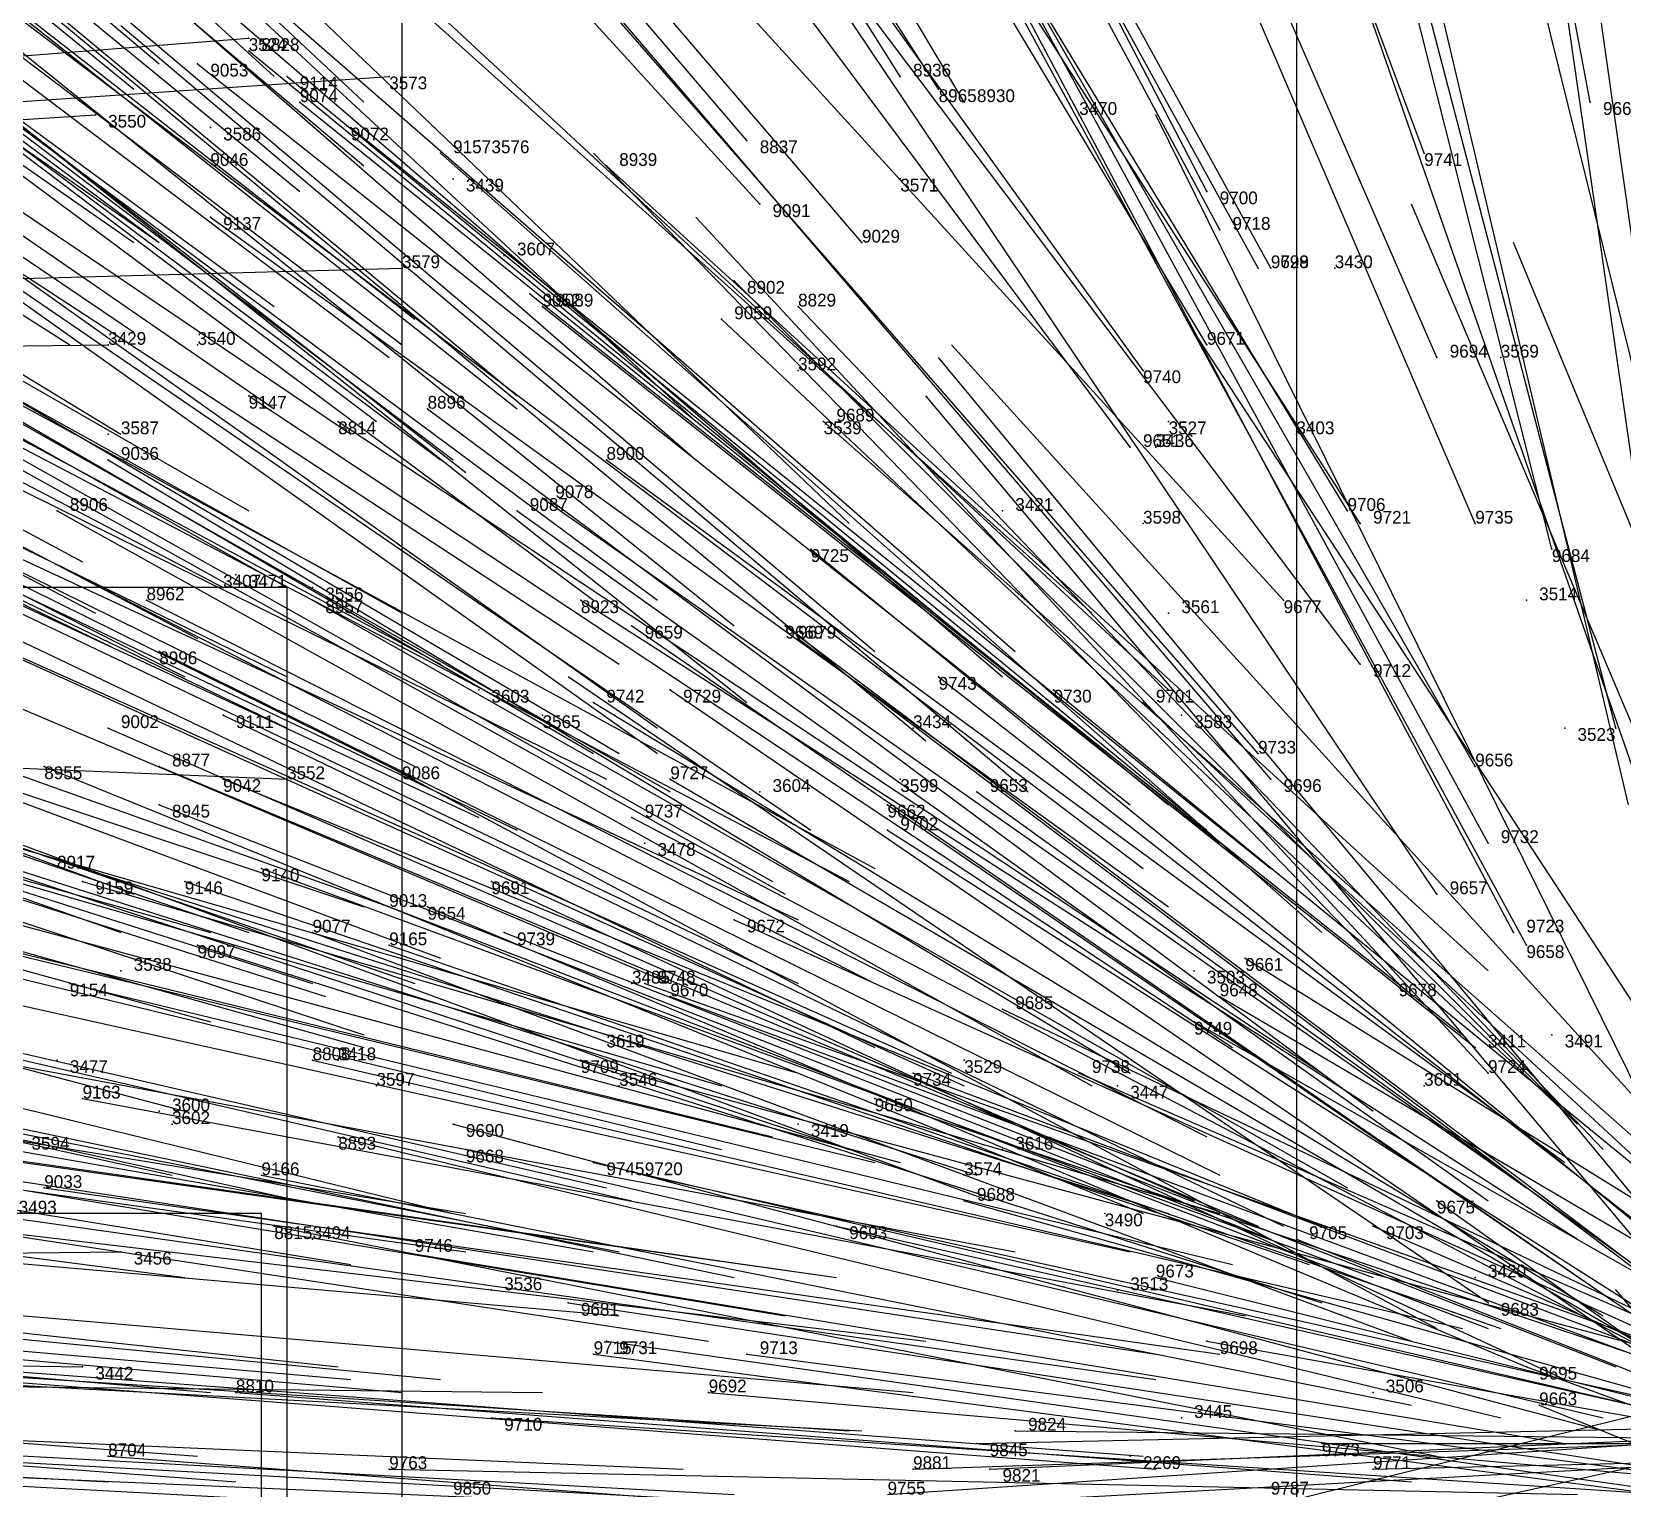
# Model space of a CAD drawing. Extents: x -0.5 to 0.59, y -0.5 to 0.59.
# Drawn here: x -0.144 to -0.0195, y -0.0005 to 0.1135 of the extents above; entities that cross this region are included whole.
import ezdxf

# ---------------------------------------------------------------- set-up
doc = ezdxf.new("R2010")
doc.units = 0
for name, color, linetype in [('Clients', 3, 'CONTINUOUS'), ('Facilities', 3, 'CONTINUOUS'), ('Facilities_lines', 3, 'CONTINUOUS'), ('Min_max_boxes', 1, 'CONTINUOUS'), ('Normals', 1, 'CONTINUOUS'), ('Source_points', 5, 'CONTINUOUS'), ('Text', 3, 'CONTINUOUS')]:
    doc.layers.add(name, color=color, linetype=linetype)

msp = doc.modelspace()

# ---------------------------------------------------------------- linework, layer by layer
at = {"layer": 'Clients', "color": 5}
for p in [(-0.127, 0.113, -1.25), (-0.116, 0.11, -1.25), (-0.139, 0.107, -1.25), (-0.115, 0.095, -1.25), (-0.138, 0.089, -1.25), (-0.124, 0.055, -1.25), (-0.137, 0.018, -1.25), (-0.14, 0.009, -1.25)]:
    msp.add_point(p, dxfattribs=at)
at = {"layer": 'Facilities', "color": 3}
for p in [(-0.131, 0.111, -0.428), (-0.127, 0.112, -0.423), (-0.124, 0.11, -0.413), (-0.076, 0.11, -0.334), (-0.073, 0.109, -0.328), (-0.123, 0.108, -0.41), (-0.071, 0.108, -0.324), (-0.022, 0.108, -0.275), (-0.13, 0.106, -1.25), (-0.119, 0.106, -0.399), (-0.062, 0.107, -1.25), (-0.109, 0.105, -1.25), (-0.088, 0.105, -0.342), (-0.131, 0.104, -0.417), (-0.112, 0.104, -0.382), (-0.035, 0.104, -0.274), (-0.099, 0.103, -0.357), (-0.111, 0.102, -1.25), (-0.076, 0.102, -1.25), (-0.052, 0.101, -0.283), (-0.087, 0.1, -0.331), (-0.13, 0.099, -0.408), (-0.051, 0.098, -0.277), (-0.107, 0.096, -1.25), (-0.079, 0.097, -0.313), (-0.048, 0.095, -0.267), (-0.047, 0.095, -0.266), (-0.042, 0.095, -1.25), (-0.089, 0.094, -0.322), (-0.105, 0.093, -0.35), (-0.104, 0.092, -0.347), (-0.09, 0.091, -0.32), (-0.084, 0.092, -0.313), (-0.131, 0.089, -1.25), (-0.052, 0.089, -0.259), (-0.034, 0.088, -0.236), (-0.029, 0.088, -1.25), (-0.084, 0.087, -1.25), (-0.057, 0.087, -0.26), (-0.127, 0.085, -0.383), (-0.113, 0.084, -0.353), (-0.12, 0.083, -0.365), (-0.082, 0.083, -1.25), (-0.082, 0.083, -0.292), (-0.055, 0.083, -1.25), (-0.138, 0.082, -1.25), (-0.058, 0.081, -0.249), (-0.056, 0.081, -1.25), (-0.045, 0.082, -1.25), (-0.138, 0.08, -0.398), (-0.099, 0.08, -0.318), (-0.142, 0.076, -0.403), (-0.106, 0.076, -0.326), (-0.104, 0.077, -0.323), (-0.068, 0.076, -1.25), (-0.041, 0.076, -0.216), (-0.057, 0.075, -1.25), (-0.04, 0.075, -0.213), (-0.031, 0.075, -0.204), (-0.083, 0.073, -0.276), (-0.025, 0.073, -0.192), (-0.128, 0.071, -1.25), (-0.129, 0.07, -1.25), (-0.122, 0.07, -1.25), (-0.135, 0.069, -0.379), (-0.122, 0.069, -0.35), (-0.101, 0.069, -0.306), (-0.046, 0.069, -0.207), (-0.027, 0.069, -1.25), (-0.055, 0.068, -1.25), (-0.097, 0.067, -0.294), (-0.085, 0.067, -0.271), (-0.084, 0.066, -0.267), (-0.134, 0.065, -0.373), (-0.04, 0.064, -0.188), (-0.073, 0.063, -0.241), (-0.109, 0.062, -1.25), (-0.1, 0.061, -0.293), (-0.094, 0.062, -0.28), (-0.064, 0.062, -0.222), (-0.057, 0.061, -0.208), (-0.129, 0.06, -0.355), (-0.104, 0.06, -1.25), (-0.054, 0.06, -1.25), (-0.138, 0.059, -0.375), (-0.075, 0.059, -1.25), (-0.024, 0.059, -1.25), (-0.02, 0.059, -0.155), (-0.048, 0.057, -0.188), (-0.143, 0.056, -0.385), (-0.134, 0.056, -0.362), (-0.129, 0.055, -0.351), (-0.116, 0.056, -0.321), (-0.094, 0.055, -0.273), (-0.076, 0.055, -1.25), (-0.047, 0.055, -0.18), (-0.031, 0.056, -0.161), (-0.087, 0.054, -1.25), (-0.07, 0.054, -0.222), (-0.134, 0.053, -0.359), (-0.077, 0.053, -0.234), (-0.097, 0.052, -0.276), (-0.096, 0.05, -1.25), (-0.077, 0.051, -0.231), (-0.03, 0.05, -0.145), (-0.143, 0.049, -0.377), (-0.126, 0.048, -0.337), (-0.14, 0.047, -0.369), (-0.132, 0.047, -0.351), (-0.108, 0.047, -0.295), (-0.116, 0.045, -0.312), (-0.113, 0.045, -0.304), (-0.034, 0.046, -0.142), (-0.089, 0.044, -0.247), (-0.122, 0.043, -0.324), (-0.107, 0.043, -0.287), (-0.028, 0.043, -0.128), (-0.131, 0.042, -0.344), (-0.116, 0.042, -0.309), (-0.027, 0.042, -0.125), (-0.137, 0.04, -1.25), (-0.053, 0.04, -1.25), (-0.049, 0.041, -0.159), (-0.141, 0.039, -0.366), (-0.097, 0.039, -1.25), (-0.096, 0.039, -0.259), (-0.037, 0.039, -0.134), (-0.094, 0.038, -0.254), (-0.051, 0.038, -0.16), (-0.068, 0.037, -0.193), (-0.099, 0.035, -1.25), (-0.053, 0.036, -0.161), (-0.025, 0.035, -1.25), (-0.031, 0.034, -1.25), (-0.142, 0.033, -1.25), (-0.122, 0.033, -0.316), (-0.12, 0.033, -1.25), (-0.101, 0.033, -0.266), (-0.071, 0.033, -1.25), (-0.075, 0.032, -0.205), (-0.062, 0.032, -0.174), (-0.03, 0.032, -0.11), (-0.14, 0.03, -0.359), (-0.117, 0.031, -1.25), (-0.098, 0.031, -1.25), (-0.078, 0.03, -0.209), (-0.059, 0.031, -1.25), (-0.035, 0.031, -1.25), (-0.134, 0.029, -1.25), (-0.133, 0.028, -1.25), (-0.111, 0.028, -0.285), (-0.084, 0.028, -1.25), (-0.12, 0.027, -0.308), (-0.11, 0.026, -0.283), (-0.1, 0.025, -0.256), (-0.068, 0.026, -1.25), (-0.126, 0.024, -0.322), (-0.096, 0.024, -0.248), (-0.071, 0.024, -1.25), (-0.143, 0.023, -0.363), (-0.071, 0.022, -0.186), (-0.034, 0.022, -0.101), (-0.125, 0.02, -0.317), (-0.081, 0.02, -0.207), (-0.06, 0.021, -1.25), (-0.039, 0.02, -0.11), (-0.122, 0.019, -1.25), (-0.045, 0.019, -0.122), (-0.115, 0.018, -0.291), (-0.108, 0.015, -1.25), (-0.059, 0.015, -1.25), (-0.056, 0.016, -0.146), (-0.031, 0.016, -1.25), (-0.02, 0.015, -0.063), (-0.102, 0.014, -0.257), (-0.03, 0.014, -0.082), (-0.1, 0.01, -0.252), (-0.099, 0.011, -0.248), (-0.088, 0.01, -0.221), (-0.052, 0.011, -0.132), (-0.027, 0.009, -0.07), (-0.128, 0.007, -0.321), (-0.091, 0.007, -0.229), (-0.039, 0.007, -1.25), (-0.108, 0.005, -0.27), (-0.054, 0.005, -1.25), (-0.026, 0.006, -0.067), (-0.067, 0.004, -0.168), (-0.07, 0.003, -0.174), (-0.043, 0.003, -0.109), (-0.138, 0.002, -0.345), (-0.058, 0.002, -1.25), (-0.116, 0.001, -0.29), (-0.075, 0.001, -0.188), (-0.069, 0.001, -0.172), (-0.039, 0.001, -0.098)]:
    msp.add_point(p, dxfattribs=at)
at = {"layer": 'Facilities_lines', "color": 3}
for p, q in [((-0.483, 0.085, -1.25), (-0.127, 0.113, -1.25)), ((-0.483, 0.085, -1.25), (-0.116, 0.11, -1.25)), ((-0.483, 0.085, -1.25), (-0.139, 0.107, -1.25)), ((-0.483, 0.085, -1.25), (-0.115, 0.095, -1.25)), ((-0.483, 0.085, -1.25), (-0.138, 0.089, -1.25)), ((-0.49, 0.07, -1.25), (-0.124, 0.055, -1.25)), ((-0.493, 0.014, -1.25), (-0.137, 0.018, -1.25)), ((-0.493, 0.014, -1.25), (-0.14, 0.009, -1.25))]:
    msp.add_line(p, q, dxfattribs=at)
at = {"layer": 'Min_max_boxes', "color": 1}
for p, q in [((-0.045, 0.218, -1.25), (-0.045, -0.046, -1.25)), ((-0.045, 0.218, -1.25), (-0.045, -0.046, -1.25)), ((-0.115, -0.038, -1.25), (-0.115, 0.136, -1.25)), ((-0.115, -0.038, -0.978), (-0.115, 0.136, -0.978)), ((-0.124, 0.07, -1.25), (-0.49, 0.07, -1.25)), ((-0.124, 0.07, -1.049), (-0.49, 0.07, -1.049)), ((-0.124, -0.072, -1.25), (-0.124, 0.07, -1.25)), ((-0.124, -0.072, -1.049), (-0.124, 0.07, -1.049)), ((-0.124, 0.07, -1.25), (-0.124, 0.07, -1.049)), ((-0.126, 0.021, -1.25), (-0.493, 0.021, -1.25)), ((-0.126, 0.021, -1.069), (-0.493, 0.021, -1.069)), ((-0.126, -0.026, -1.25), (-0.126, 0.021, -1.25)), ((-0.126, -0.026, -1.069), (-0.126, 0.021, -1.069)), ((-0.126, 0.021, -1.25), (-0.126, 0.021, -1.069))]:
    msp.add_line(p, q, dxfattribs=at)
at = {"layer": 'Normals', "color": 1}
for p, q in [((-0.022, 0.108, -0.275), (-0.039, 0.198, -0.234)), ((-0.035, 0.104, -0.274), (-0.067, 0.19, -0.234)), ((-0.076, 0.11, -0.334), (-0.125, 0.188, -0.295)), ((-0.073, 0.109, -0.328), (-0.123, 0.187, -0.289)), ((-0.071, 0.108, -0.324), (-0.118, 0.187, -0.284)), ((-0.052, 0.101, -0.283), (-0.094, 0.182, -0.243)), ((-0.051, 0.098, -0.277), (-0.095, 0.18, -0.239)), ((-0.048, 0.095, -0.267), (-0.093, 0.177, -0.23)), ((-0.047, 0.095, -0.266), (-0.092, 0.177, -0.23)), ((-0.088, 0.105, -0.342), (-0.148, 0.175, -0.304)), ((-0.194, 0.173, -0.649), (-0.125, 0.11, -0.686)), ((-0.034, 0.088, -0.236), (-0.071, 0.173, -0.199)), ((-0.205, 0.171, -0.666), (-0.134, 0.111, -0.704)), ((-0.185, 0.171, -0.631), (-0.118, 0.108, -0.668)), ((-0.016, 0.078, -0.198), (-0.029, 0.17, -0.163)), ((-0.052, 0.089, -0.259), (-0.1, 0.169, -0.223)), ((-0.208, 0.168, -0.668), (-0.136, 0.109, -0.705)), ((-0.087, 0.1, -0.331), (-0.149, 0.168, -0.293)), ((-0.079, 0.097, -0.313), (-0.139, 0.167, -0.274)), ((-0.025, 0.073, -0.192), (-0.048, 0.164, -0.158)), ((-0.189, 0.163, -0.624), (-0.118, 0.103, -0.661)), ((-0.057, 0.087, -0.26), (-0.111, 0.162, -0.222)), ((-0.205, 0.16, -0.65), (-0.131, 0.104, -0.687)), ((-0.195, 0.16, -0.63), (-0.123, 0.101, -0.667)), ((-0.031, 0.075, -0.204), (-0.067, 0.159, -0.163)), ((-0.058, 0.081, -0.249), (-0.114, 0.156, -0.213)), ((-0.041, 0.076, -0.216), (-0.089, 0.155, -0.178)), ((-0.208, 0.152, -0.645), (-0.134, 0.097, -0.682)), ((-0.04, 0.075, -0.213), (-0.09, 0.153, -0.175)), ((-0.212, 0.15, -0.65), (-0.136, 0.097, -0.687)), ((-0.21, 0.15, -0.645), (-0.134, 0.097, -0.682)), ((-0.2, 0.147, -0.62), (-0.125, 0.092, -0.657)), ((-0.187, 0.148, -0.597), (-0.114, 0.091, -0.635)), ((-0.02, 0.059, -0.155), (-0.043, 0.147, -0.115)), ((-0.16, 0.146, -0.542), (-0.092, 0.083, -0.58)), ((-0.189, 0.145, -0.596), (-0.115, 0.089, -0.634)), ((-0.19, 0.144, -0.595), (-0.116, 0.088, -0.633)), ((-0.177, 0.144, -0.571), (-0.106, 0.085, -0.609)), ((-0.213, 0.142, -0.64), (-0.136, 0.09, -0.677)), ((-0.019, 0.053, -0.141), (-0.04, 0.142, -0.1)), ((-0.178, 0.141, -0.568), (-0.106, 0.084, -0.606)), ((-0.162, 0.141, -0.536), (-0.092, 0.08, -0.574)), ((-0.22, 0.139, -0.65), (-0.141, 0.089, -0.687)), ((-0.191, 0.139, -0.59), (-0.117, 0.083, -0.628)), ((-0.147, 0.139, -0.506), (-0.08, 0.075, -0.543)), ((-0.202, 0.137, -0.61), (-0.125, 0.084, -0.647)), ((-0.046, 0.069, -0.207), (-0.108, 0.137, -0.168)), ((-0.04, 0.064, -0.188), (-0.095, 0.137, -0.147)), ((-0.014, 0.047, -0.122), (-0.027, 0.137, -0.082)), ((-0.187, 0.136, -0.577), (-0.112, 0.08, -0.615)), ((-0.185, 0.136, -0.574), (-0.111, 0.08, -0.612)), ((-0.183, 0.136, -0.57), (-0.11, 0.079, -0.607)), ((-0.031, 0.056, -0.161), (-0.077, 0.136, -0.121)), ((-0.196, 0.134, -0.594), (-0.119, 0.082, -0.631)), ((-0.03, 0.05, -0.145), (-0.074, 0.131, -0.106)), ((-0.216, 0.13, -0.63), (-0.137, 0.082, -0.667)), ((-0.13, 0.13, -0.46), (-0.061, 0.068, -0.496)), ((-0.048, 0.057, -0.188), (-0.109, 0.127, -0.149)), ((-0.137, 0.126, -0.466), (-0.067, 0.065, -0.502)), ((-0.161, 0.125, -0.51), (-0.089, 0.067, -0.547)), ((-0.149, 0.125, -0.486), (-0.078, 0.065, -0.524)), ((-0.123, 0.125, -0.439), (-0.055, 0.062, -0.476)), ((-0.174, 0.124, -0.535), (-0.1, 0.069, -0.574)), ((-0.169, 0.124, -0.525), (-0.095, 0.069, -0.563)), ((-0.139, 0.124, -0.465), (-0.068, 0.063, -0.501)), ((-0.047, 0.055, -0.18), (-0.106, 0.124, -0.14)), ((-0.028, 0.043, -0.128), (-0.071, 0.124, -0.088)), ((-0.207, 0.122, -0.601), (-0.127, 0.076, -0.639)), ((-0.034, 0.046, -0.142), (-0.085, 0.122, -0.103)), ((-0.027, 0.042, -0.125), (-0.071, 0.123, -0.086)), ((-0.005, 0.032, -0.08), (-0.027, 0.121, -0.04)), ((-0.161, 0.119, -0.501), (-0.088, 0.061, -0.537)), ((-0.222, 0.116, -0.625), (-0.14, 0.072, -0.662)), ((-0.145, 0.117, -0.467), (-0.074, 0.058, -0.503)), ((-0.01, 0.031, -0.082), (-0.04, 0.117, -0.039)), ((-0.204, 0.115, -0.586), (-0.124, 0.07, -0.624)), ((-0.176, 0.115, -0.524), (-0.098, 0.064, -0.561)), ((-0.137, 0.114, -0.445), (-0.066, 0.054, -0.482)), ((-0.211, 0.113, -0.6), (-0.129, 0.07, -0.637)), ((-0.196, 0.113, -0.566), (-0.115, 0.068, -0.604)), ((-0.171, 0.113, -0.513), (-0.095, 0.059, -0.55)), ((-0.127, 0.113, -1.25), (-0.127, 0.113, -1.15)), ((-0.221, 0.111, -0.618), (-0.139, 0.068, -0.656)), ((-0.171, 0.111, -0.509), (-0.095, 0.057, -0.546)), ((-0.131, 0.111, -0.428), (-0.058, 0.053, -0.465)), ((-0.127, 0.112, -0.423), (-0.055, 0.053, -0.46)), ((-0.124, 0.11, -0.413), (-0.052, 0.051, -0.45)), ((-0.116, 0.11, -1.25), (-0.116, 0.11, -1.15)), ((-0.213, 0.109, -0.597), (-0.131, 0.066, -0.635)), ((-0.194, 0.108, -0.554), (-0.112, 0.064, -0.591)), ((-0.123, 0.108, -0.41), (-0.051, 0.05, -0.447)), ((-0.139, 0.107, -1.25), (-0.139, 0.107, -1.15)), ((-0.13, 0.106, -1.25), (-0.13, 0.106, -1.15)), ((-0.119, 0.106, -0.399), (-0.047, 0.048, -0.437)), ((-0.062, 0.107, -1.25), (-0.062, 0.107, -1.15)), ((-0.017, 0.028, -0.081), (-0.056, 0.107, -0.035)), ((-0.22, 0.105, -0.61), (-0.137, 0.065, -0.648)), ((-0.215, 0.105, -0.597), (-0.132, 0.063, -0.635)), ((-0.109, 0.105, -1.25), (-0.109, 0.105, -1.15)), ((-0.208, 0.104, -0.581), (-0.124, 0.063, -0.618)), ((-0.181, 0.104, -0.521), (-0.1, 0.057, -0.558)), ((-0.178, 0.104, -0.515), (-0.098, 0.057, -0.552)), ((-0.131, 0.104, -0.417), (-0.057, 0.048, -0.454)), ((-0.112, 0.104, -0.382), (-0.043, 0.043, -0.421)), ((-0.037, 0.039, -0.134), (-0.1, 0.104, -0.093)), ((-0.159, 0.103, -0.473), (-0.083, 0.051, -0.512)), ((-0.099, 0.103, -0.357), (-0.03, 0.04, -0.394)), ((-0.111, 0.102, -1.25), (-0.111, 0.102, -1.15)), ((-0.076, 0.102, -1.25), (-0.076, 0.102, -1.15)), ((-0.175, 0.1, -0.504), (-0.094, 0.054, -0.542)), ((0.003, 0.008, -0.022), (-0.036, 0.1, -0.008)), ((-0.207, 0.099, -0.574), (-0.124, 0.059, -0.612)), ((-0.13, 0.099, -0.408), (-0.055, 0.045, -0.445)), ((-0.03, 0.032, -0.11), (-0.092, 0.099, -0.069)), ((-0.197, 0.097, -0.548), (-0.114, 0.056, -0.586)), ((-0.197, 0.096, -0.548), (-0.114, 0.055, -0.586)), ((-0.182, 0.096, -0.514), (-0.099, 0.055, -0.552)), ((-0.107, 0.096, -1.25), (-0.107, 0.096, -1.15)), ((0.01, 0.005, -0.029), (-0.028, 0.097, -0.015)), ((-0.115, 0.095, -1.25), (-0.115, 0.095, -1.15)), ((-0.042, 0.095, -1.25), (-0.042, 0.095, -1.15)), ((-0.089, 0.094, -0.322), (-0.023, 0.028, -0.361)), ((-0.105, 0.093, -0.35), (-0.032, 0.035, -0.387)), ((-0.193, 0.091, -0.533), (-0.109, 0.052, -0.57)), ((-0.19, 0.091, -0.526), (-0.106, 0.051, -0.563)), ((-0.166, 0.092, -0.475), (-0.086, 0.047, -0.514)), ((-0.166, 0.091, -0.473), (-0.085, 0.046, -0.511)), ((-0.159, 0.092, -0.46), (-0.078, 0.048, -0.498)), ((-0.104, 0.092, -0.347), (-0.031, 0.034, -0.383)), ((-0.09, 0.091, -0.32), (-0.023, 0.028, -0.358)), ((-0.084, 0.092, -0.313), (-0.021, 0.026, -0.352)), ((-0.162, 0.09, -0.462), (-0.08, 0.047, -0.501)), ((-0.002, 0.012, -0.03), (-0.053, 0.09, 0.005)), ((-0.138, 0.089, -1.25), (-0.138, 0.089, -1.15)), ((-0.131, 0.089, -1.25), (-0.131, 0.089, -1.15)), ((-0.013, 0.024, -0.068), (-0.072, 0.089, -0.021)), ((-0.015, 0.018, -0.059), (-0.073, 0.088, -0.016)), ((-0.029, 0.088, -1.25), (-0.029, 0.088, -1.15)), ((-0.084, 0.087, -1.25), (-0.084, 0.087, -1.15)), ((-0.127, 0.085, -0.383), (-0.05, 0.034, -0.42)), ((-0.016, 0.016, -0.056), (-0.074, 0.085, -0.013)), ((-0.113, 0.084, -0.353), (-0.039, 0.029, -0.391)), ((-0.168, 0.083, -0.469), (-0.084, 0.044, -0.507)), ((-0.12, 0.083, -0.365), (-0.043, 0.032, -0.403)), ((-0.082, 0.083, -1.25), (-0.082, 0.083, -1.15)), ((-0.082, 0.083, -0.292), (-0.013, 0.022, -0.331)), ((-0.055, 0.083, -1.25), (-0.055, 0.083, -1.15)), ((-0.16, 0.081, -0.448), (-0.078, 0.039, -0.486)), ((-0.138, 0.082, -1.25), (-0.138, 0.082, -1.15)), ((-0.056, 0.081, -1.25), (-0.056, 0.081, -1.15)), ((-0.045, 0.082, -1.25), (-0.045, 0.082, -1.15)), ((-0.138, 0.08, -0.398), (-0.058, 0.032, -0.434)), ((-0.099, 0.08, -0.318), (-0.024, 0.025, -0.354)), ((-0.168, 0.079, -0.463), (-0.084, 0.039, -0.501)), ((-0.223, 0.078, -0.591), (-0.136, 0.046, -0.627)), ((-0.203, 0.076, -0.541), (-0.116, 0.045, -0.58)), ((-0.142, 0.076, -0.403), (-0.061, 0.031, -0.44)), ((-0.106, 0.076, -0.326), (-0.03, 0.022, -0.361)), ((-0.104, 0.077, -0.323), (-0.027, 0.023, -0.358)), ((-0.068, 0.076, -1.25), (-0.068, 0.076, -1.15)), ((-0.179, 0.075, -0.486), (-0.094, 0.039, -0.523)), ((-0.057, 0.075, -1.25), (-0.057, 0.075, -1.15)), ((-0.225, 0.074, -0.592), (-0.137, 0.043, -0.628)), ((-0.205, 0.074, -0.546), (-0.118, 0.045, -0.585)), ((-0.162, 0.074, -0.444), (-0.078, 0.034, -0.482)), ((-0.215, 0.073, -0.567), (-0.127, 0.043, -0.604)), ((-0.198, 0.073, -0.528), (-0.112, 0.041, -0.566)), ((-0.083, 0.073, -0.276), (-0.012, 0.015, -0.315)), ((-0.128, 0.071, -1.25), (-0.128, 0.071, -1.15)), ((-0.157, 0.07, -0.429), (-0.072, 0.032, -0.467)), ((-0.129, 0.07, -1.25), (-0.129, 0.07, -1.15)), ((-0.122, 0.07, -1.25), (-0.122, 0.07, -1.15)), ((-0.201, 0.069, -0.531), (-0.114, 0.039, -0.569)), ((-0.155, 0.069, -0.425), (-0.071, 0.031, -0.462)), ((-0.135, 0.069, -0.379), (-0.052, 0.027, -0.415)), ((-0.122, 0.069, -0.35), (-0.041, 0.023, -0.387)), ((-0.101, 0.069, -0.306), (-0.023, 0.019, -0.343)), ((-0.027, 0.069, -1.25), (-0.027, 0.069, -1.15)), ((-0.219, 0.068, -0.574), (-0.13, 0.043, -0.611)), ((-0.055, 0.068, -1.25), (-0.055, 0.068, -1.15)), ((-0.21, 0.067, -0.55), (-0.122, 0.039, -0.589)), ((-0.209, 0.066, -0.549), (-0.121, 0.038, -0.587)), ((-0.097, 0.067, -0.294), (-0.02, 0.014, -0.331)), ((-0.085, 0.067, -0.271), (-0.012, 0.012, -0.311)), ((-0.084, 0.066, -0.267), (-0.011, 0.011, -0.308)), ((-0.134, 0.065, -0.373), (-0.051, 0.024, -0.409)), ((-0.206, 0.064, -0.539), (-0.118, 0.035, -0.577)), ((-0.03, 0.014, -0.082), (-0.102, 0.063, -0.033)), ((-0.073, 0.063, -0.241), (0, 0.006, -0.278)), ((-0.22, 0.061, -0.57), (-0.13, 0.036, -0.606)), ((-0.109, 0.062, -1.25), (-0.109, 0.062, -1.15)), ((-0.1, 0.061, -0.293), (-0.021, 0.013, -0.332)), ((-0.094, 0.062, -0.28), (-0.018, 0.01, -0.321)), ((-0.064, 0.062, -0.222), (0.008, 0.003, -0.259)), ((-0.057, 0.061, -0.208), (0.01, -0.001, -0.249)), ((-0.129, 0.06, -0.355), (-0.046, 0.02, -0.393)), ((-0.104, 0.06, -1.25), (-0.104, 0.06, -1.15)), ((-0.054, 0.06, -1.25), (-0.054, 0.06, -1.15)), ((-0.207, 0.059, -0.539), (-0.118, 0.034, -0.576)), ((-0.138, 0.059, -0.375), (-0.053, 0.022, -0.412)), ((-0.075, 0.059, -1.25), (-0.075, 0.059, -1.15)), ((-0.024, 0.059, -1.25), (-0.024, 0.059, -1.15)), ((-0.174, 0.058, -0.458), (-0.084, 0.032, -0.495)), ((-0.18, 0.057, -0.472), (-0.09, 0.031, -0.508)), ((-0.168, 0.055, -0.441), (-0.08, 0.026, -0.478)), ((-0.143, 0.056, -0.385), (-0.057, 0.021, -0.422)), ((-0.134, 0.056, -0.362), (-0.048, 0.02, -0.399)), ((-0.129, 0.055, -0.351), (-0.043, 0.02, -0.388)), ((-0.124, 0.055, -1.25), (-0.124, 0.055, -1.15)), ((-0.116, 0.056, -0.321), (-0.034, 0.012, -0.359)), ((-0.094, 0.055, -0.273), (-0.015, 0.009, -0.312)), ((-0.076, 0.055, -1.25), (-0.076, 0.055, -1.15)), ((-0.156, 0.054, -0.413), (-0.069, 0.022, -0.45)), ((-0.087, 0.054, -1.25), (-0.087, 0.054, -1.15)), ((-0.07, 0.054, -0.222), (0.005, 0, -0.259)), ((-0.222, 0.053, -0.571), (-0.132, 0.029, -0.608)), ((-0.134, 0.053, -0.359), (-0.047, 0.019, -0.396)), ((-0.077, 0.053, -0.234), (-0.001, 0.001, -0.273)), ((-0.158, 0.052, -0.417), (-0.07, 0.024, -0.454)), ((-0.097, 0.052, -0.276), (-0.015, 0.009, -0.314)), ((-0.096, 0.05, -1.25), (-0.096, 0.05, -1.15)), ((-0.077, 0.051, -0.231), (0, 0.002, -0.271)), ((-0.176, 0.049, -0.456), (-0.086, 0.027, -0.494)), ((-0.165, 0.049, -0.431), (-0.076, 0.025, -0.468)), ((-0.143, 0.049, -0.377), (-0.055, 0.021, -0.415)), ((-0.18, 0.048, -0.466), (-0.09, 0.026, -0.502)), ((-0.126, 0.048, -0.337), (-0.039, 0.016, -0.375)), ((-0.169, 0.047, -0.438), (-0.078, 0.025, -0.474)), ((-0.14, 0.047, -0.369), (-0.051, 0.021, -0.407)), ((-0.132, 0.047, -0.351), (-0.044, 0.017, -0.388)), ((-0.108, 0.047, -0.295), (-0.024, 0.008, -0.332)), ((-0.116, 0.045, -0.312), (-0.03, 0.012, -0.35)), ((-0.113, 0.045, -0.304), (-0.027, 0.009, -0.341)), ((-0.224, 0.044, -0.571), (-0.133, 0.024, -0.608)), ((-0.19, 0.044, -0.487), (-0.099, 0.023, -0.524)), ((-0.089, 0.044, -0.247), (-0.005, 0.006, -0.288)), ((-0.201, 0.043, -0.515), (-0.111, 0.021, -0.552)), ((-0.188, 0.043, -0.481), (-0.097, 0.022, -0.518)), ((-0.122, 0.043, -0.324), (-0.036, 0.011, -0.362)), ((-0.107, 0.043, -0.287), (-0.02, 0.009, -0.324)), ((-0.214, 0.042, -0.546), (-0.123, 0.022, -0.583)), ((-0.131, 0.042, -0.344), (-0.043, 0.014, -0.382)), ((-0.116, 0.042, -0.309), (-0.029, 0.012, -0.347)), ((-0.137, 0.04, -1.25), (-0.137, 0.04, -1.15)), ((-0.053, 0.04, -1.25), (-0.053, 0.04, -1.15)), ((-0.049, 0.041, -0.159), (0.03, -0.008, -0.197)), ((-0.141, 0.039, -0.366), (-0.05, 0.017, -0.402)), ((-0.097, 0.039, -1.25), (-0.097, 0.039, -1.15)), ((-0.096, 0.039, -0.259), (-0.009, 0.008, -0.298)), ((-0.148, 0.038, -0.382), (-0.058, 0.018, -0.42)), ((-0.094, 0.038, -0.254), (-0.008, 0.006, -0.295)), ((-0.051, 0.038, -0.16), (0.029, -0.009, -0.197)), ((-0.068, 0.037, -0.193), (0.014, -0.002, -0.235)), ((-0.202, 0.036, -0.512), (-0.11, 0.021, -0.55)), ((-0.189, 0.036, -0.48), (-0.098, 0.018, -0.518)), ((-0.18, 0.035, -0.458), (-0.089, 0.016, -0.495)), ((-0.158, 0.035, -0.405), (-0.067, 0.018, -0.443)), ((-0.099, 0.035, -1.25), (-0.099, 0.035, -1.15)), ((-0.053, 0.036, -0.161), (0.028, -0.01, -0.197)), ((-0.025, 0.035, -1.25), (-0.025, 0.035, -1.15)), ((-0.191, 0.034, -0.486), (-0.1, 0.018, -0.523)), ((-0.031, 0.034, -1.25), (-0.031, 0.034, -1.15)), ((-0.142, 0.033, -1.25), (-0.142, 0.033, -1.15)), ((-0.122, 0.033, -0.316), (-0.032, 0.012, -0.354)), ((-0.12, 0.033, -1.25), (-0.12, 0.033, -1.15)), ((-0.101, 0.033, -0.266), (-0.012, 0.009, -0.305)), ((-0.071, 0.033, -1.25), (-0.071, 0.033, -1.15)), ((-0.211, 0.032, -0.532), (-0.119, 0.017, -0.57)), ((-0.075, 0.032, -0.205), (0.01, 0, -0.245)), ((-0.062, 0.032, -0.174), (0.023, -0.005, -0.212)), ((-0.203, 0.031, -0.512), (-0.11, 0.018, -0.549)), ((-0.14, 0.03, -0.359), (-0.049, 0.013, -0.395)), ((-0.117, 0.031, -1.25), (-0.117, 0.031, -1.15)), ((-0.098, 0.031, -1.25), (-0.098, 0.031, -1.15)), ((-0.078, 0.03, -0.209), (0.008, 0.001, -0.251)), ((-0.059, 0.031, -1.25), (-0.059, 0.031, -1.15)), ((-0.035, 0.031, -1.25), (-0.035, 0.031, -1.15)), ((-0.173, 0.029, -0.438), (-0.081, 0.016, -0.476)), ((-0.172, 0.029, -0.436), (-0.081, 0.016, -0.474)), ((-0.134, 0.029, -1.25), (-0.134, 0.029, -1.15)), ((-0.225, 0.028, -0.566), (-0.132, 0.016, -0.603)), ((-0.176, 0.028, -0.445), (-0.085, 0.013, -0.483)), ((-0.133, 0.028, -1.25), (-0.133, 0.028, -1.15)), ((-0.111, 0.028, -0.285), (-0.021, 0.004, -0.323)), ((-0.084, 0.028, -1.25), (-0.084, 0.028, -1.15)), ((-0.12, 0.027, -0.308), (-0.029, 0.005, -0.344)), ((-0.183, 0.025, -0.461), (-0.091, 0.011, -0.5)), ((-0.11, 0.026, -0.283), (-0.021, 0.005, -0.323)), ((-0.1, 0.025, -0.256), (-0.01, 0.004, -0.295)), ((-0.068, 0.026, -1.25), (-0.068, 0.026, -1.15)), ((-0.148, 0.024, -0.375), (-0.056, 0.01, -0.411)), ((-0.126, 0.024, -0.322), (-0.036, 0.006, -0.36)), ((-0.096, 0.024, -0.248), (-0.006, 0.004, -0.286)), ((-0.071, 0.024, -1.25), (-0.071, 0.024, -1.15)), ((-0.143, 0.023, -0.363), (-0.051, 0.01, -0.399)), ((-0.167, 0.022, -0.42), (-0.074, 0.011, -0.457)), ((-0.071, 0.022, -0.186), (0.018, -0.003, -0.224)), ((-0.034, 0.022, -0.101), (0.039, -0.03, -0.145)), ((-0.19, 0.021, -0.478), (-0.098, 0.013, -0.515)), ((-0.148, 0.021, -0.374), (-0.056, 0.008, -0.411)), ((-0.125, 0.02, -0.317), (-0.034, 0.002, -0.355)), ((-0.081, 0.02, -0.207), (0.008, 0, -0.249)), ((-0.06, 0.021, -1.25), (-0.06, 0.021, -1.15)), ((-0.039, 0.02, -0.11), (0.045, -0.016, -0.15)), ((-0.213, 0.019, -0.534), (-0.12, 0.009, -0.571)), ((-0.122, 0.019, -1.25), (-0.122, 0.019, -1.15)), ((-0.045, 0.019, -0.122), (0.041, -0.015, -0.16)), ((-0.137, 0.018, -1.25), (-0.137, 0.018, -1.15)), ((-0.115, 0.018, -0.291), (-0.024, 0.003, -0.33)), ((-0.205, 0.017, -0.515), (-0.112, 0.008, -0.551)), ((-0.223, 0.015, -0.559), (-0.13, 0.007, -0.596)), ((-0.211, 0.016, -0.53), (-0.119, 0.008, -0.567)), ((-0.208, 0.015, -0.522), (-0.115, 0.007, -0.558)), ((-0.168, 0.015, -0.421), (-0.075, 0.007, -0.458)), ((-0.108, 0.015, -1.25), (-0.108, 0.015, -1.15)), ((-0.059, 0.015, -1.25), (-0.059, 0.015, -1.15)), ((-0.056, 0.016, -0.146), (0.032, -0.006, -0.188)), ((-0.031, 0.016, -1.25), (-0.031, 0.016, -1.15)), ((-0.02, 0.015, -0.063), (0.037, -0.052, -0.109)), ((-0.102, 0.014, -0.257), (-0.01, 0, -0.294)), ((-0.08, -0.01, -0.203), (0.009, 0.012, -0.241)), ((-0.173, 0.01, -0.432), (-0.08, 0.004, -0.47)), ((-0.1, 0.01, -0.252), (-0.009, -0.002, -0.29)), ((-0.099, 0.011, -0.248), (-0.007, -0.002, -0.287)), ((-0.088, 0.01, -0.221), (0.004, -0.002, -0.259)), ((-0.052, 0.011, -0.132), (0.038, -0.005, -0.173)), ((-0.224, 0.009, -0.561), (-0.131, 0.002, -0.597)), ((-0.172, 0.009, -0.43), (-0.079, 0.004, -0.467)), ((-0.15, 0.009, -0.375), (-0.057, 0.002, -0.413)), ((-0.14, 0.009, -1.25), (-0.14, 0.009, -1.15)), ((-0.027, 0.009, -0.07), (0.055, -0.021, -0.12)), ((-0.197, 0.008, -0.493), (-0.104, 0.007, -0.53)), ((-0.148, 0.008, -0.37), (-0.056, 0.001, -0.408)), ((-0.221, 0.007, -0.553), (-0.128, 0, -0.59)), ((-0.128, 0.007, -0.321), (-0.036, 0, -0.359)), ((-0.091, 0.007, -0.229), (0, -0.001, -0.268)), ((-0.039, 0.007, -1.25), (-0.039, 0.007, -1.15)), ((-0.231, 0.005, -0.578), (-0.138, 0, -0.615)), ((-0.186, 0.005, -0.464), (-0.093, 0.001, -0.502)), ((-0.108, 0.005, -0.27), (-0.016, -0.001, -0.308)), ((-0.087, -0.014, -0.221), (0.003, 0.006, -0.259)), ((-0.077, -0.001, -0.193), (0.013, 0.005, -0.235)), ((-0.07, 0.003, -0.174), (0.021, 0.005, -0.216)), ((-0.069, 0.001, -0.172), (0.022, 0.005, -0.214)), ((-0.054, 0.005, -1.25), (-0.054, 0.005, -1.15)), ((-0.026, 0.006, -0.067), (0.053, -0.026, -0.119)), ((-0.181, 0.004, -0.453), (-0.089, -0.001, -0.491)), ((-0.075, 0.001, -0.188), (0.015, 0.004, -0.23)), ((-0.067, 0.004, -0.168), (0.024, 0.003, -0.21)), ((-0.172, 0.003, -0.431), (-0.08, -0.002, -0.469)), ((-0.043, 0.003, -0.109), (0.048, 0.003, -0.149)), ((-0.039, 0.001, -0.098), (0.049, 0.003, -0.145)), ((-0.183, 0.002, -0.458), (-0.091, -0.002, -0.495)), ((-0.138, 0.002, -0.345), (-0.045, -0.005, -0.382)), ((-0.095, -0.003, -0.236), (-0.003, 0.002, -0.275)), ((-0.058, 0.002, -1.25), (-0.058, 0.002, -1.15)), ((-0.151, 0, -0.376), (-0.058, -0.005, -0.414)), ((-0.116, 0.001, -0.29), (-0.023, -0.001, -0.328))]:
    msp.add_line(p, q, dxfattribs=at)
at = {"layer": 'Source_points', "color": 5}
for p in [(-0.127, 0.113, -1.25), (-0.131, 0.111, -0.428), (-0.127, 0.112, -0.423), (-0.124, 0.11, -0.413), (-0.116, 0.11, -1.25), (-0.076, 0.11, -0.334), (-0.073, 0.109, -0.328), (-0.123, 0.108, -0.41), (-0.071, 0.108, -0.324), (-0.022, 0.108, -0.275), (-0.139, 0.107, -1.25), (-0.13, 0.106, -1.25), (-0.119, 0.106, -0.399), (-0.062, 0.107, -1.25), (-0.109, 0.105, -1.25), (-0.088, 0.105, -0.342), (-0.131, 0.104, -0.417), (-0.112, 0.104, -0.382), (-0.035, 0.104, -0.274), (-0.099, 0.103, -0.357), (-0.111, 0.102, -1.25), (-0.076, 0.102, -1.25), (-0.052, 0.101, -0.283), (-0.087, 0.1, -0.331), (-0.13, 0.099, -0.408), (-0.051, 0.098, -0.277), (-0.107, 0.096, -1.25), (-0.079, 0.097, -0.313), (-0.115, 0.095, -1.25), (-0.048, 0.095, -0.267), (-0.047, 0.095, -0.266), (-0.042, 0.095, -1.25), (-0.089, 0.094, -0.322), (-0.105, 0.093, -0.35), (-0.104, 0.092, -0.347), (-0.09, 0.091, -0.32), (-0.084, 0.092, -0.313), (-0.138, 0.089, -1.25), (-0.131, 0.089, -1.25), (-0.052, 0.089, -0.259), (-0.034, 0.088, -0.236), (-0.029, 0.088, -1.25), (-0.084, 0.087, -1.25), (-0.057, 0.087, -0.26), (-0.127, 0.085, -0.383), (-0.113, 0.084, -0.353), (-0.12, 0.083, -0.365), (-0.082, 0.083, -1.25), (-0.082, 0.083, -0.292), (-0.055, 0.083, -1.25), (-0.138, 0.082, -1.25), (-0.058, 0.081, -0.249), (-0.056, 0.081, -1.25), (-0.045, 0.082, -1.25), (-0.138, 0.08, -0.398), (-0.099, 0.08, -0.318), (-0.142, 0.076, -0.403), (-0.106, 0.076, -0.326), (-0.104, 0.077, -0.323), (-0.068, 0.076, -1.25), (-0.041, 0.076, -0.216), (-0.057, 0.075, -1.25), (-0.04, 0.075, -0.213), (-0.031, 0.075, -0.204), (-0.083, 0.073, -0.276), (-0.025, 0.073, -0.192), (-0.128, 0.071, -1.25), (-0.129, 0.07, -1.25), (-0.122, 0.07, -1.25), (-0.135, 0.069, -0.379), (-0.122, 0.069, -0.35), (-0.101, 0.069, -0.306), (-0.046, 0.069, -0.207), (-0.027, 0.069, -1.25), (-0.055, 0.068, -1.25), (-0.097, 0.067, -0.294), (-0.085, 0.067, -0.271), (-0.084, 0.066, -0.267), (-0.134, 0.065, -0.373), (-0.04, 0.064, -0.188), (-0.073, 0.063, -0.241), (-0.109, 0.062, -1.25), (-0.1, 0.061, -0.293), (-0.094, 0.062, -0.28), (-0.064, 0.062, -0.222), (-0.057, 0.061, -0.208), (-0.129, 0.06, -0.355), (-0.104, 0.06, -1.25), (-0.054, 0.06, -1.25), (-0.138, 0.059, -0.375), (-0.075, 0.059, -1.25), (-0.024, 0.059, -1.25), (-0.02, 0.059, -0.155), (-0.048, 0.057, -0.188), (-0.143, 0.056, -0.385), (-0.134, 0.056, -0.362), (-0.129, 0.055, -0.351), (-0.124, 0.055, -1.25), (-0.116, 0.056, -0.321), (-0.094, 0.055, -0.273), (-0.076, 0.055, -1.25), (-0.047, 0.055, -0.18), (-0.031, 0.056, -0.161), (-0.087, 0.054, -1.25), (-0.07, 0.054, -0.222), (-0.134, 0.053, -0.359), (-0.077, 0.053, -0.234), (-0.097, 0.052, -0.276), (-0.096, 0.05, -1.25), (-0.077, 0.051, -0.231), (-0.03, 0.05, -0.145), (-0.143, 0.049, -0.377), (-0.126, 0.048, -0.337), (-0.14, 0.047, -0.369), (-0.132, 0.047, -0.351), (-0.108, 0.047, -0.295), (-0.116, 0.045, -0.312), (-0.113, 0.045, -0.304), (-0.034, 0.046, -0.142), (-0.089, 0.044, -0.247), (-0.122, 0.043, -0.324), (-0.107, 0.043, -0.287), (-0.028, 0.043, -0.128), (-0.131, 0.042, -0.344), (-0.116, 0.042, -0.309), (-0.027, 0.042, -0.125), (-0.137, 0.04, -1.25), (-0.053, 0.04, -1.25), (-0.049, 0.041, -0.159), (-0.141, 0.039, -0.366), (-0.097, 0.039, -1.25), (-0.096, 0.039, -0.259), (-0.037, 0.039, -0.134), (-0.094, 0.038, -0.254), (-0.051, 0.038, -0.16), (-0.068, 0.037, -0.193), (-0.099, 0.035, -1.25), (-0.053, 0.036, -0.161), (-0.025, 0.035, -1.25), (-0.031, 0.034, -1.25), (-0.142, 0.033, -1.25), (-0.122, 0.033, -0.316), (-0.12, 0.033, -1.25), (-0.101, 0.033, -0.266), (-0.071, 0.033, -1.25), (-0.075, 0.032, -0.205), (-0.062, 0.032, -0.174), (-0.03, 0.032, -0.11), (-0.14, 0.03, -0.359), (-0.117, 0.031, -1.25), (-0.098, 0.031, -1.25), (-0.078, 0.03, -0.209), (-0.059, 0.031, -1.25), (-0.035, 0.031, -1.25), (-0.134, 0.029, -1.25), (-0.133, 0.028, -1.25), (-0.111, 0.028, -0.285), (-0.084, 0.028, -1.25), (-0.12, 0.027, -0.308), (-0.11, 0.026, -0.283), (-0.1, 0.025, -0.256), (-0.068, 0.026, -1.25), (-0.126, 0.024, -0.322), (-0.096, 0.024, -0.248), (-0.071, 0.024, -1.25), (-0.143, 0.023, -0.363), (-0.071, 0.022, -0.186), (-0.034, 0.022, -0.101), (-0.125, 0.02, -0.317), (-0.081, 0.02, -0.207), (-0.06, 0.021, -1.25), (-0.039, 0.02, -0.11), (-0.122, 0.019, -1.25), (-0.045, 0.019, -0.122), (-0.137, 0.018, -1.25), (-0.115, 0.018, -0.291), (-0.108, 0.015, -1.25), (-0.059, 0.015, -1.25), (-0.056, 0.016, -0.146), (-0.031, 0.016, -1.25), (-0.02, 0.015, -0.063), (-0.102, 0.014, -0.257), (-0.03, 0.014, -0.082), (-0.1, 0.01, -0.252), (-0.099, 0.011, -0.248), (-0.088, 0.01, -0.221), (-0.052, 0.011, -0.132), (-0.14, 0.009, -1.25), (-0.027, 0.009, -0.07), (-0.128, 0.007, -0.321), (-0.091, 0.007, -0.229), (-0.039, 0.007, -1.25), (-0.108, 0.005, -0.27), (-0.054, 0.005, -1.25), (-0.026, 0.006, -0.067), (-0.067, 0.004, -0.168), (-0.07, 0.003, -0.174), (-0.043, 0.003, -0.109), (-0.138, 0.002, -0.345), (-0.058, 0.002, -1.25), (-0.116, 0.001, -0.29), (-0.075, 0.001, -0.188), (-0.069, 0.001, -0.172), (-0.039, 0.001, -0.098)]:
    msp.add_point(p, dxfattribs=at)

# ---------------------------------------------------------------- texts
at = {"layer": 'Text', "color": 3}
for s, p in [('3524', (-0.127, 0.112, -1.25)), ('8828', (-0.126, 0.112, -0.423)), ('9053', (-0.13, 0.11, -0.428)), ('8936', (-0.075, 0.11, -0.334)), ('9114', (-0.123, 0.109, -0.413)), ('3573', (-0.116, 0.109, -1.25)), ('9074', (-0.123, 0.108, -0.41)), ('8965', (-0.073, 0.108, -0.328)), ('8930', (-0.07, 0.108, -0.324)), ('3470', (-0.062, 0.107, -1.25)), ('9660', (-0.021, 0.107, -0.275)), ('3550', (-0.138, 0.106, -1.25)), ('3586', (-0.129, 0.105, -1.25)), ('9072', (-0.119, 0.105, -0.399)), ('9157', (-0.111, 0.104, -0.382)), ('3576', (-0.108, 0.104, -1.25)), ('8837', (-0.087, 0.104, -0.342)), ('9046', (-0.13, 0.103, -0.417)), ('8939', (-0.098, 0.103, -0.357)), ('9741', (-0.035, 0.103, -0.274)), ('3439', (-0.11, 0.101, -1.25)), ('3571', (-0.076, 0.101, -1.25)), ('9700', (-0.051, 0.1, -0.283)), ('9091', (-0.086, 0.099, -0.331)), ('9137', (-0.129, 0.098, -0.408)), ('9718', (-0.05, 0.098, -0.277)), ('9029', (-0.079, 0.097, -0.313)), ('3579', (-0.115, 0.095, -1.25)), ('3607', (-0.106, 0.096, -1.25)), ('9699', (-0.047, 0.095, -0.267)), ('9728', (-0.047, 0.095, -0.266)), ('3430', (-0.042, 0.095, -1.25)), ('8902', (-0.088, 0.093, -0.322)), ('9052', (-0.104, 0.092, -0.35)), ('9089', (-0.103, 0.092, -0.347)), ('8829', (-0.084, 0.092, -0.313)), ('9059', (-0.089, 0.091, -0.32)), ('3429', (-0.138, 0.089, -1.25)), ('3540', (-0.131, 0.089, -1.25)), ('9671', (-0.052, 0.089, -0.259)), ('9694', (-0.033, 0.088, -0.236)), ('3569', (-0.029, 0.088, -1.25)), ('3592', (-0.084, 0.087, -1.25)), ('9740', (-0.057, 0.086, -0.26)), ('9147', (-0.127, 0.084, -0.383)), ('8896', (-0.113, 0.084, -0.353)), ('9689', (-0.081, 0.083, -0.292)), ('3587', (-0.137, 0.082, -1.25)), ('8814', (-0.12, 0.082, -0.365)), ('3539', (-0.082, 0.082, -1.25)), ('3527', (-0.055, 0.082, -1.25)), ('3403', (-0.045, 0.082, -1.25)), ('9036', (-0.137, 0.08, -0.398)), ('8900', (-0.099, 0.08, -0.318)), ('9651', (-0.057, 0.081, -0.249)), ('3436', (-0.056, 0.081, -1.25)), ('9078', (-0.103, 0.077, -0.323)), ('8906', (-0.141, 0.076, -0.403)), ('9087', (-0.105, 0.076, -0.326)), ('3421', (-0.067, 0.076, -1.25)), ('3598', (-0.057, 0.075, -1.25)), ('9706', (-0.041, 0.076, -0.216)), ('9721', (-0.039, 0.075, -0.213)), ('9735', (-0.031, 0.075, -0.204)), ('9725', (-0.083, 0.072, -0.276)), ('9684', (-0.025, 0.072, -0.192)), ('3407', (-0.129, 0.07, -1.25)), ('3471', (-0.127, 0.07, -1.25)), ('8962', (-0.135, 0.069, -0.379)), ('3556', (-0.121, 0.069, -1.25)), ('3514', (-0.026, 0.069, -1.25)), ('8957', (-0.121, 0.068, -0.35)), ('8923', (-0.101, 0.068, -0.306)), ('3561', (-0.054, 0.068, -1.25)), ('9677', (-0.046, 0.068, -0.207)), ('9659', (-0.096, 0.066, -0.294)), ('9669', (-0.085, 0.066, -0.271)), ('9679', (-0.084, 0.066, -0.267)), ('8996', (-0.134, 0.064, -0.373)), ('9712', (-0.039, 0.063, -0.188)), ('9743', (-0.073, 0.062, -0.241)), ('3603', (-0.108, 0.061, -1.25)), ('9742', (-0.099, 0.061, -0.293)), ('9729', (-0.093, 0.061, -0.28)), ('9730', (-0.064, 0.061, -0.222)), ('9701', (-0.056, 0.061, -0.208)), ('9002', (-0.137, 0.059, -0.375)), ('9111', (-0.128, 0.059, -0.355)), ('3565', (-0.104, 0.059, -1.25)), ('3434', (-0.075, 0.059, -1.25)), ('3583', (-0.053, 0.059, -1.25)), ('3523', (-0.023, 0.058, -1.25)), ('9733', (-0.048, 0.057, -0.188)), ('8955', (-0.143, 0.055, -0.385)), ('8877', (-0.133, 0.056, -0.362)), ('3552', (-0.124, 0.055, -1.25)), ('9086', (-0.115, 0.055, -0.321)), ('9727', (-0.094, 0.055, -0.273)), ('9656', (-0.031, 0.056, -0.161)), ('9042', (-0.129, 0.054, -0.351)), ('3604', (-0.086, 0.054, -1.25)), ('3599', (-0.076, 0.054, -1.25)), ('9653', (-0.069, 0.054, -0.222)), ('9696', (-0.046, 0.054, -0.18)), ('8945', (-0.133, 0.052, -0.359)), ('9737', (-0.096, 0.052, -0.276)), ('9662', (-0.077, 0.052, -0.234)), ('9702', (-0.076, 0.051, -0.231)), ('3478', (-0.095, 0.049, -1.25)), ('9732', (-0.029, 0.05, -0.145)), ('8917', (-0.142, 0.048, -0.377)), ('9140', (-0.126, 0.047, -0.337)), ('9159', (-0.139, 0.046, -0.369)), ('9146', (-0.132, 0.046, -0.351)), ('9691', (-0.108, 0.046, -0.295)), ('9657', (-0.033, 0.046, -0.142)), ('9013', (-0.116, 0.045, -0.312)), ('9654', (-0.113, 0.044, -0.304)), ('9077', (-0.122, 0.043, -0.324)), ('9672', (-0.088, 0.043, -0.247)), ('9723', (-0.027, 0.043, -0.128)), ('9165', (-0.116, 0.042, -0.309)), ('9739', (-0.106, 0.042, -0.287)), ('9097', (-0.131, 0.041, -0.344)), ('9658', (-0.027, 0.041, -0.125)), ('3538', (-0.136, 0.04, -1.25)), ('3485', (-0.097, 0.039, -1.25)), ('9748', (-0.095, 0.039, -0.259)), ('3503', (-0.052, 0.039, -1.25)), ('9661', (-0.049, 0.04, -0.159)), ('9154', (-0.141, 0.038, -0.366)), ('9670', (-0.094, 0.038, -0.254)), ('9648', (-0.051, 0.038, -0.16)), ('9678', (-0.037, 0.038, -0.134)), ('9685', (-0.067, 0.037, -0.193)), ('3619', (-0.099, 0.034, -1.25)), ('9749', (-0.053, 0.035, -0.161)), ('3411', (-0.03, 0.034, -1.25)), ('3491', (-0.024, 0.034, -1.25)), ('8808', (-0.122, 0.033, -0.316)), ('3418', (-0.12, 0.033, -1.25)), ('3477', (-0.141, 0.032, -1.25)), ('9709', (-0.101, 0.032, -0.266)), ('3529', (-0.071, 0.032, -1.25)), ('9738', (-0.061, 0.032, -0.174)), ('9724', (-0.03, 0.032, -0.11)), ('3597', (-0.117, 0.031, -1.25)), ('3546', (-0.098, 0.031, -1.25)), ('9734', (-0.075, 0.031, -0.205)), ('3601', (-0.035, 0.031, -1.25)), ('9163', (-0.14, 0.03, -0.359)), ('3600', (-0.133, 0.029, -1.25)), ('9650', (-0.078, 0.029, -0.209)), ('3447', (-0.058, 0.03, -1.25)), ('3602', (-0.133, 0.028, -1.25)), ('9690', (-0.11, 0.027, -0.285)), ('3419', (-0.083, 0.027, -1.25)), ('3594', (-0.144, 0.026, -1.25)), ('8893', (-0.12, 0.026, -0.308)), ('3616', (-0.067, 0.026, -1.25)), ('9166', (-0.126, 0.024, -0.322)), ('9668', (-0.11, 0.025, -0.283)), ('9745', (-0.099, 0.024, -0.256)), ('9720', (-0.096, 0.024, -0.248)), ('3574', (-0.071, 0.024, -1.25)), ('9033', (-0.143, 0.023, -0.363)), ('9688', (-0.07, 0.022, -0.186)), ('3493', (-0.145, 0.021, -1.25)), ('9675', (-0.034, 0.021, -0.101)), ('8815', (-0.125, 0.019, -0.317)), ('3494', (-0.122, 0.019, -1.25)), ('9693', (-0.08, 0.019, -0.207)), ('3490', (-0.06, 0.02, -1.25)), ('9705', (-0.044, 0.019, -0.122)), ('9703', (-0.038, 0.019, -0.11)), ('9746', (-0.114, 0.018, -0.291)), ('3456', (-0.136, 0.017, -1.25)), ('9673', (-0.056, 0.016, -0.146)), ('3420', (-0.03, 0.016, -1.25)), ('3536', (-0.107, 0.015, -1.25)), ('3513', (-0.058, 0.015, -1.25)), ('9681', (-0.101, 0.013, -0.257)), ('9683', (-0.029, 0.013, -0.082)), ('9715', (-0.1, 0.01, -0.252)), ('9731', (-0.098, 0.01, -0.248)), ('9713', (-0.087, 0.01, -0.221)), ('9698', (-0.051, 0.01, -0.132)), ('3442', (-0.139, 0.008, -1.25)), ('9695', (-0.026, 0.008, -0.07)), ('8810', (-0.128, 0.007, -0.321)), ('9692', (-0.091, 0.007, -0.229)), ('3506', (-0.038, 0.007, -1.25)), ('9663', (-0.026, 0.006, -0.067)), ('9710', (-0.107, 0.004, -0.27)), ('9824', (-0.066, 0.004, -0.168)), ('3445', (-0.053, 0.005, -1.25)), ('8704', (-0.138, 0.002, -0.345)), ('9845', (-0.069, 0.002, -0.174)), ('9773', (-0.043, 0.002, -0.109)), ('9763', (-0.116, 0.001, -0.29)), ('9881', (-0.075, 0.001, -0.188)), ('2269', (-0.057, 0.001, -1.25)), ('9771', (-0.039, 0.001, -0.098)), ('9850', (-0.111, -0.001, -0.278)), ('9755', (-0.077, -0.001, -0.193)), ('9821', (-0.068, 0, -0.172)), ('9787', (-0.047, -0.001, -0.119))]:
    msp.add_text(s, height=0.001, dxfattribs=at).set_placement(p)

doc.saveas('drawing.dxf')
